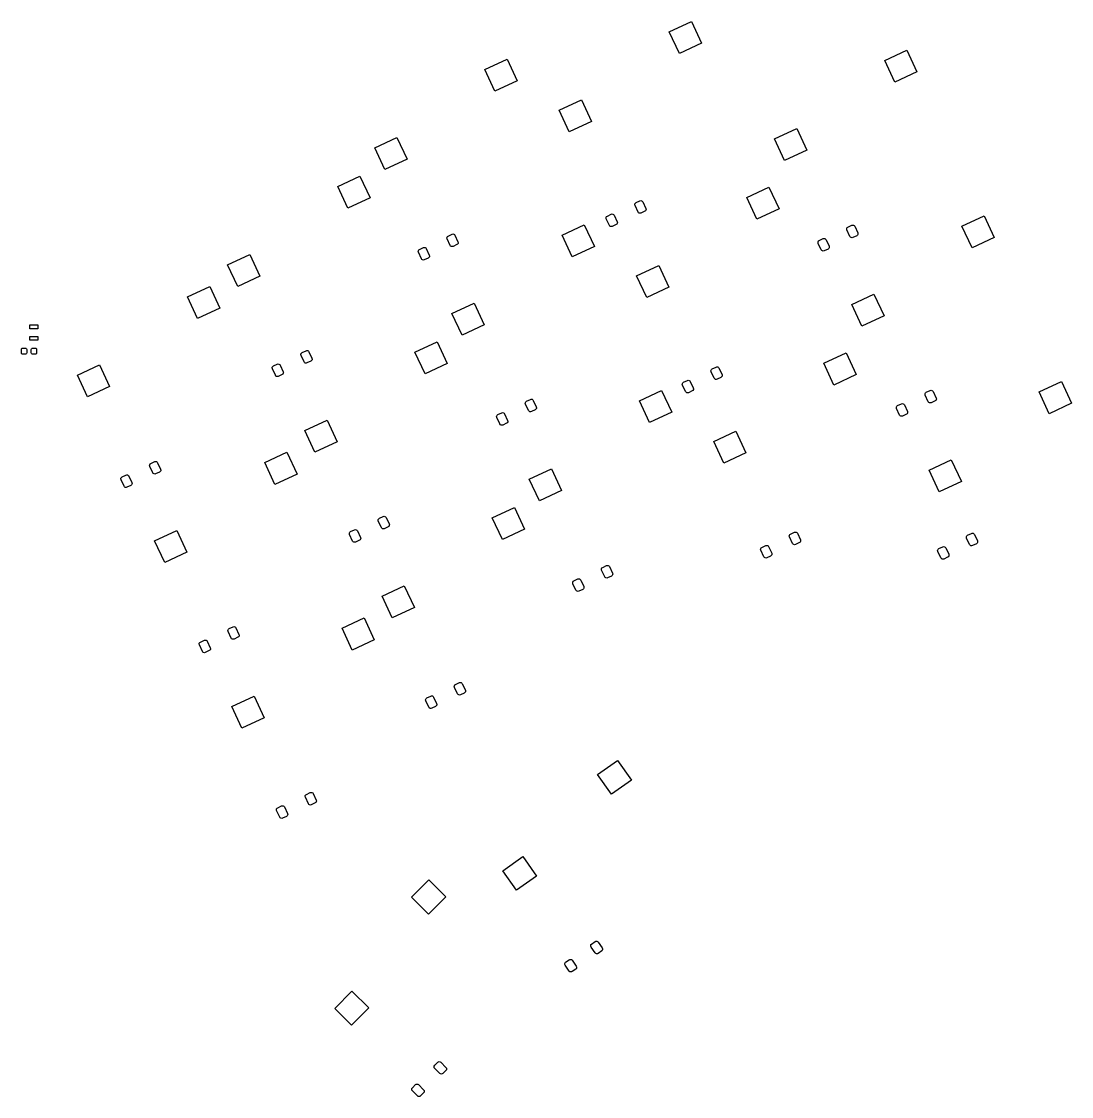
# Model space of a CAD drawing. Extents: x 20 to 261, y -159 to -47.
# Drawn here: x 151.9 to 261.3, y -159.2 to -47.2 of the extents above; entities that cross this region are included whole.
import ezdxf

# ---------------------------------------------------------------- set-up
doc = ezdxf.new("R2010")
doc.units = 0
doc.layers.add('BLACK', color=7, linetype='CONTINUOUS')

msp = doc.modelspace()

# ---------------------------------------------------------------- linework, layer by layer
at = {"layer": 'BLACK', "linetype": 'CONTINUOUS'}
for p, q in [((219.384, -48.2638), (221.695, -47.1861)), ((221.695, -47.1861), (222.751, -49.4519)), ((220.44, -50.5295), (219.384, -48.2638)), ((222.751, -49.4519), (220.44, -50.5295)), ((241.826, -51.2512), (244.137, -50.1735)), ((244.137, -50.1735), (245.194, -52.4393)), ((200.162, -52.1824), (202.473, -51.1047)), ((202.473, -51.1047), (203.53, -53.3705)), ((242.883, -53.517), (241.826, -51.2512)), ((201.218, -54.4482), (200.162, -52.1824)), ((245.194, -52.4393), (242.883, -53.517)), ((203.53, -53.3705), (201.218, -54.4482)), ((207.905, -56.419), (210.216, -55.3414)), ((210.216, -55.3414), (211.272, -57.6071)), ((208.961, -58.6848), (207.905, -56.419)), ((211.272, -57.6071), (208.961, -58.6848)), ((188.683, -60.3377), (190.994, -59.26)), ((190.994, -59.26), (192.051, -61.5258)), ((230.347, -59.4065), (232.658, -58.3288)), ((232.658, -58.3288), (233.715, -60.5946)), ((189.74, -62.6035), (188.683, -60.3377)), ((231.404, -61.6722), (230.347, -59.4065)), ((192.051, -61.5258), (189.74, -62.6035)), ((233.715, -60.5946), (231.404, -61.6722)), ((184.829, -64.3769), (187.14, -63.2993)), ((187.14, -63.2993), (188.197, -65.565)), ((185.886, -66.6427), (184.829, -64.3769)), ((227.459, -65.5175), (229.77, -64.4398)), ((229.77, -64.4398), (230.827, -66.7056)), ((188.197, -65.565), (185.886, -66.6427)), ((215.846, -66.1102), (215.917, -66.0583)), ((215.917, -66.0583), (216.324, -65.8681)), ((216.324, -65.8681), (216.41, -65.8472)), ((216.41, -65.8472), (216.497, -65.8606)), ((216.497, -65.8606), (216.572, -65.9061)), ((216.572, -65.9061), (216.623, -65.9769)), ((216.623, -65.9769), (216.94, -66.6566)), ((228.516, -67.7833), (227.459, -65.5175)), ((215.787, -66.272), (215.8, -66.1852)), ((215.808, -66.3573), (215.787, -66.272)), ((215.8, -66.1852), (215.846, -66.1102)), ((216.125, -67.037), (215.808, -66.3573)), ((216.177, -67.1078), (216.125, -67.037)), ((216.252, -67.1533), (216.177, -67.1078)), ((216.339, -67.1667), (216.252, -67.1533)), ((216.424, -67.1458), (216.339, -67.1667)), ((216.832, -66.9556), (216.424, -67.1458)), ((216.902, -66.9037), (216.832, -66.9556)), ((216.948, -66.8287), (216.902, -66.9037)), ((216.94, -66.6566), (216.961, -66.7419)), ((216.961, -66.7419), (216.948, -66.8287)), ((230.827, -66.7056), (228.516, -67.7833)), ((212.796, -67.6666), (212.809, -67.5799)), ((212.817, -67.7519), (212.796, -67.6666)), ((212.809, -67.5799), (212.855, -67.5048)), ((213.134, -68.4316), (212.817, -67.7519)), ((212.855, -67.5048), (212.926, -67.4529)), ((212.926, -67.4529), (213.334, -67.2627)), ((213.334, -67.2627), (213.419, -67.2418)), ((213.419, -67.2418), (213.506, -67.2552)), ((213.506, -67.2552), (213.581, -67.3007)), ((213.581, -67.3007), (213.633, -67.3715)), ((213.633, -67.3715), (213.95, -68.0513)), ((213.912, -68.2984), (213.841, -68.3503)), ((213.957, -68.2233), (213.912, -68.2984)), ((213.95, -68.0513), (213.971, -68.1365)), ((213.971, -68.1365), (213.957, -68.2233)), ((249.877, -68.5163), (252.188, -67.4387)), ((252.188, -67.4387), (253.244, -69.7044)), ((196.337, -69.5369), (196.745, -69.3468)), ((196.745, -69.3468), (196.83, -69.3259)), ((196.83, -69.3259), (196.917, -69.3392)), ((196.917, -69.3392), (196.992, -69.3848)), ((196.992, -69.3848), (197.044, -69.4556)), ((208.213, -69.4476), (210.524, -68.3699)), ((210.524, -68.3699), (211.58, -70.6357)), ((213.186, -68.5024), (213.134, -68.4316)), ((213.261, -68.548), (213.186, -68.5024)), ((213.348, -68.5613), (213.261, -68.548)), ((213.433, -68.5405), (213.348, -68.5613)), ((213.841, -68.3503), (213.433, -68.5405)), ((237.871, -68.8194), (237.885, -68.7327)), ((237.892, -68.9047), (237.871, -68.8194)), ((237.885, -68.7327), (237.93, -68.6576)), ((238.209, -69.5844), (237.892, -68.9047)), ((237.93, -68.6576), (238.001, -68.6057)), ((238.001, -68.6057), (238.409, -68.4155)), ((238.409, -68.4155), (238.494, -68.3947)), ((238.494, -68.3947), (238.581, -68.408)), ((238.581, -68.408), (238.656, -68.4535)), ((238.656, -68.4535), (238.708, -68.5243)), ((238.708, -68.5243), (239.025, -69.2041)), ((239.032, -69.3761), (238.987, -69.4512)), ((239.025, -69.2041), (239.046, -69.2894)), ((239.046, -69.2894), (239.032, -69.3761)), ((250.933, -70.7821), (249.877, -68.5163)), ((196.207, -69.7507), (196.221, -69.6639)), ((196.228, -69.8359), (196.207, -69.7507)), ((196.221, -69.6639), (196.266, -69.5888)), ((196.545, -70.5157), (196.228, -69.8359)), ((196.266, -69.5888), (196.337, -69.5369)), ((196.597, -70.5865), (196.545, -70.5157)), ((197.252, -70.4343), (196.844, -70.6245)), ((197.044, -69.4556), (197.361, -70.1353)), ((197.323, -70.3824), (197.252, -70.4343)), ((197.368, -70.3074), (197.323, -70.3824)), ((197.361, -70.1353), (197.382, -70.2206)), ((197.382, -70.2206), (197.368, -70.3074)), ((209.269, -71.7133), (208.213, -69.4476)), ((234.88, -70.2141), (234.894, -70.1273)), ((234.901, -70.2993), (234.88, -70.2141)), ((234.894, -70.1273), (234.939, -70.0522)), ((235.218, -70.9791), (234.901, -70.2993)), ((234.939, -70.0522), (235.01, -70.0003)), ((235.01, -70.0003), (235.418, -69.8102)), ((235.418, -69.8102), (235.503, -69.7893)), ((235.503, -69.7893), (235.59, -69.8026)), ((235.59, -69.8026), (235.665, -69.8482)), ((235.665, -69.8482), (235.717, -69.919)), ((235.717, -69.919), (236.034, -70.5987)), ((238.261, -69.6552), (238.209, -69.5844)), ((238.336, -69.7008), (238.261, -69.6552)), ((238.423, -69.7141), (238.336, -69.7008)), ((238.508, -69.6933), (238.423, -69.7141)), ((238.916, -69.5031), (238.508, -69.6933)), ((238.987, -69.4512), (238.916, -69.5031)), ((253.244, -69.7044), (250.933, -70.7821)), ((173.35, -72.5322), (175.661, -71.4545)), ((175.661, -71.4545), (176.718, -73.7203)), ((193.216, -71.1453), (193.23, -71.0585)), ((193.237, -71.2306), (193.216, -71.1453)), ((193.23, -71.0585), (193.275, -70.9835)), ((193.554, -71.9103), (193.237, -71.2306)), ((193.275, -70.9835), (193.346, -70.9316)), ((193.346, -70.9316), (193.754, -70.7414)), ((193.754, -70.7414), (193.839, -70.7205)), ((193.839, -70.7205), (193.926, -70.7339)), ((193.926, -70.7339), (194.001, -70.7794)), ((194.001, -70.7794), (194.053, -70.8502)), ((194.053, -70.8502), (194.37, -71.53)), ((194.37, -71.53), (194.391, -71.6152)), ((194.391, -71.6152), (194.377, -71.702)), ((196.672, -70.632), (196.597, -70.5865)), ((196.759, -70.6454), (196.672, -70.632)), ((196.844, -70.6245), (196.759, -70.6454)), ((211.58, -70.6357), (209.269, -71.7133)), ((235.27, -71.0499), (235.218, -70.9791)), ((235.345, -71.0954), (235.27, -71.0499)), ((235.432, -71.1088), (235.345, -71.0954)), ((235.517, -71.0879), (235.432, -71.1088)), ((235.925, -70.8977), (235.517, -71.0879)), ((235.996, -70.8458), (235.925, -70.8977)), ((236.041, -70.7708), (235.996, -70.8458)), ((236.034, -70.5987), (236.055, -70.684)), ((236.055, -70.684), (236.041, -70.7708)), ((174.407, -74.798), (173.35, -72.5322)), ((193.606, -71.9811), (193.554, -71.9103)), ((193.681, -72.0267), (193.606, -71.9811)), ((193.768, -72.04), (193.681, -72.0267)), ((193.853, -72.0191), (193.768, -72.04)), ((194.261, -71.829), (193.853, -72.0191)), ((194.332, -71.777), (194.261, -71.829)), ((194.377, -71.702), (194.332, -71.777)), ((215.98, -73.6728), (218.291, -72.5951)), ((218.291, -72.5951), (219.348, -74.8609)), ((176.718, -73.7203), (174.407, -74.798)), ((217.037, -75.9386), (215.98, -73.6728)), ((169.174, -75.8808), (171.485, -74.8032)), ((171.485, -74.8032), (172.542, -77.0689)), ((219.348, -74.8609), (217.037, -75.9386)), ((170.231, -78.1466), (169.174, -75.8808)), ((238.398, -76.6716), (240.709, -75.594)), ((240.709, -75.594), (241.766, -77.8597)), ((172.542, -77.0689), (170.231, -78.1466)), ((196.734, -77.6029), (199.045, -76.5252)), ((199.045, -76.5252), (200.102, -78.791)), ((239.454, -78.9374), (238.398, -76.6716)), ((197.79, -79.8686), (196.734, -77.6029)), ((241.766, -77.8597), (239.454, -78.9374)), ((152.762, -79.194), (152.762, -78.794)), ((152.762, -78.794), (153.562, -78.794)), ((153.562, -79.194), (152.762, -79.194)), ((153.562, -78.794), (153.562, -79.194)), ((200.102, -78.791), (197.79, -79.8686)), ((152.762, -80.394), (152.762, -79.994)), ((152.762, -79.994), (153.562, -79.994)), ((153.562, -80.394), (152.762, -80.394)), ((153.562, -79.994), (153.562, -80.394)), ((192.88, -81.6421), (195.191, -80.5644)), ((195.191, -80.5644), (196.247, -82.8302)), ((151.876, -81.349), (151.886, -81.2973)), ((151.876, -81.719), (151.876, -81.349)), ((151.886, -81.7707), (151.876, -81.719)), ((151.886, -81.2973), (151.916, -81.2535)), ((151.916, -81.2535), (151.959, -81.2243)), ((151.959, -81.2243), (152.011, -81.214)), ((152.011, -81.214), (152.281, -81.214)), ((152.281, -81.214), (152.333, -81.2243)), ((152.333, -81.2243), (152.376, -81.2535)), ((152.376, -81.2535), (152.406, -81.2973)), ((152.406, -81.2973), (152.416, -81.349)), ((152.416, -81.719), (152.406, -81.7707)), ((152.416, -81.349), (152.416, -81.719)), ((152.896, -81.349), (152.906, -81.2973)), ((152.896, -81.719), (152.896, -81.349)), ((152.906, -81.7707), (152.896, -81.719)), ((152.906, -81.2973), (152.936, -81.2535)), ((152.936, -81.2535), (152.979, -81.2243)), ((152.979, -81.2243), (153.031, -81.214)), ((153.031, -81.214), (153.301, -81.214)), ((153.301, -81.214), (153.353, -81.2243)), ((153.353, -81.2243), (153.396, -81.2535)), ((153.396, -81.2535), (153.426, -81.2973)), ((153.426, -81.2973), (153.436, -81.349)), ((153.436, -81.719), (153.426, -81.7707)), ((153.436, -81.349), (153.436, -81.719)), ((181.002, -81.8052), (181.047, -81.7301)), ((181.047, -81.7301), (181.118, -81.6782)), ((181.118, -81.6782), (181.526, -81.488)), ((181.526, -81.488), (181.611, -81.4672)), ((181.611, -81.4672), (181.698, -81.4805)), ((181.698, -81.4805), (181.773, -81.526)), ((181.773, -81.526), (181.825, -81.5968)), ((181.825, -81.5968), (182.142, -82.2766)), ((193.936, -83.9079), (192.88, -81.6421)), ((235.486, -82.7941), (237.797, -81.7164)), ((237.797, -81.7164), (238.853, -83.9822)), ((151.916, -81.8145), (151.886, -81.7707)), ((151.959, -81.8437), (151.916, -81.8145)), ((152.011, -81.854), (151.959, -81.8437)), ((152.281, -81.854), (152.011, -81.854)), ((152.333, -81.8437), (152.281, -81.854)), ((152.376, -81.8145), (152.333, -81.8437)), ((152.406, -81.7707), (152.376, -81.8145)), ((152.936, -81.8145), (152.906, -81.7707)), ((152.979, -81.8437), (152.936, -81.8145)), ((153.031, -81.854), (152.979, -81.8437)), ((153.301, -81.854), (153.031, -81.854)), ((153.353, -81.8437), (153.301, -81.854)), ((153.396, -81.8145), (153.353, -81.8437)), ((153.426, -81.7707), (153.396, -81.8145)), ((178.127, -83.0728), (178.535, -82.8827)), ((178.535, -82.8827), (178.62, -82.8618)), ((178.62, -82.8618), (178.707, -82.8751)), ((178.707, -82.8751), (178.782, -82.9207)), ((180.988, -81.8919), (181.002, -81.8052)), ((181.009, -81.9772), (180.988, -81.8919)), ((181.326, -82.6569), (181.009, -81.9772)), ((181.378, -82.7277), (181.326, -82.6569)), ((181.453, -82.7733), (181.378, -82.7277)), ((181.54, -82.7866), (181.453, -82.7733)), ((181.625, -82.7658), (181.54, -82.7866)), ((182.033, -82.5756), (181.625, -82.7658)), ((182.104, -82.5237), (182.033, -82.5756)), ((182.149, -82.4486), (182.104, -82.5237)), ((182.142, -82.2766), (182.163, -82.3619)), ((182.163, -82.3619), (182.149, -82.4486)), ((196.247, -82.8302), (193.936, -83.9079)), ((236.542, -85.0599), (235.486, -82.7941)), ((157.695, -84.0361), (160.006, -82.9584)), ((160.006, -82.9584), (161.063, -85.2242)), ((177.998, -83.2866), (178.011, -83.1998)), ((178.018, -83.3718), (177.998, -83.2866)), ((178.011, -83.1998), (178.057, -83.1247)), ((178.335, -84.0516), (178.018, -83.3718)), ((178.057, -83.1247), (178.127, -83.0728)), ((179.042, -83.9702), (178.634, -84.1604)), ((178.782, -82.9207), (178.834, -82.9915)), ((178.834, -82.9915), (179.151, -83.6712)), ((179.113, -83.9183), (179.042, -83.9702)), ((179.159, -83.8433), (179.113, -83.9183)), ((179.151, -83.6712), (179.172, -83.7565)), ((179.172, -83.7565), (179.159, -83.8433)), ((223.724, -83.5904), (223.737, -83.5036)), ((223.744, -83.6757), (223.724, -83.5904)), ((223.737, -83.5036), (223.783, -83.4286)), ((224.061, -84.3554), (223.744, -83.6757)), ((223.783, -83.4286), (223.853, -83.3767)), ((223.853, -83.3767), (224.261, -83.1865)), ((224.261, -83.1865), (224.346, -83.1656)), ((224.346, -83.1656), (224.433, -83.179)), ((224.433, -83.179), (224.508, -83.2245)), ((224.508, -83.2245), (224.56, -83.2953)), ((224.56, -83.2953), (224.877, -83.975)), ((224.877, -83.975), (224.898, -84.0603)), ((238.853, -83.9822), (236.542, -85.0599)), ((158.752, -86.3019), (157.695, -84.0361)), ((178.387, -84.1224), (178.335, -84.0516)), ((178.462, -84.1679), (178.387, -84.1224)), ((178.549, -84.1813), (178.462, -84.1679)), ((178.634, -84.1604), (178.549, -84.1813)), ((220.733, -84.985), (220.746, -84.8983)), ((220.754, -85.0703), (220.733, -84.985)), ((220.746, -84.8983), (220.792, -84.8232)), ((221.071, -85.75), (220.754, -85.0703)), ((220.792, -84.8232), (220.863, -84.7713)), ((220.863, -84.7713), (221.27, -84.5811)), ((221.27, -84.5811), (221.356, -84.5603)), ((221.356, -84.5603), (221.442, -84.5736)), ((221.442, -84.5736), (221.517, -84.6192)), ((221.517, -84.6192), (221.569, -84.69)), ((221.569, -84.69), (221.886, -85.3697)), ((224.113, -84.4262), (224.061, -84.3554)), ((224.188, -84.4717), (224.113, -84.4262)), ((224.275, -84.4851), (224.188, -84.4717)), ((224.36, -84.4642), (224.275, -84.4851)), ((224.768, -84.2741), (224.36, -84.4642)), ((224.839, -84.2221), (224.768, -84.2741)), ((224.885, -84.1471), (224.839, -84.2221)), ((224.898, -84.0603), (224.885, -84.1471)), ((257.928, -85.7815), (260.239, -84.7038)), ((260.239, -84.7038), (261.295, -86.9696)), ((161.063, -85.2242), (158.752, -86.3019)), ((216.264, -86.7127), (218.575, -85.6351)), ((218.575, -85.6351), (219.631, -87.9008)), ((221.123, -85.8208), (221.071, -85.75)), ((221.198, -85.8664), (221.123, -85.8208)), ((221.284, -85.8797), (221.198, -85.8664)), ((221.37, -85.8589), (221.284, -85.8797)), ((221.777, -85.6687), (221.37, -85.8589)), ((221.848, -85.6168), (221.777, -85.6687)), ((221.894, -85.5417), (221.848, -85.6168)), ((221.886, -85.3697), (221.907, -85.455)), ((221.907, -85.455), (221.894, -85.5417)), ((246.036, -86.0313), (246.05, -85.9446)), ((246.057, -86.1166), (246.036, -86.0313)), ((246.05, -85.9446), (246.095, -85.8695)), ((246.374, -86.7963), (246.057, -86.1166)), ((246.095, -85.8695), (246.166, -85.8176)), ((246.166, -85.8176), (246.574, -85.6274)), ((246.574, -85.6274), (246.659, -85.6066)), ((246.659, -85.6066), (246.746, -85.6199)), ((246.746, -85.6199), (246.821, -85.6655)), ((246.821, -85.6655), (246.873, -85.7363)), ((246.873, -85.7363), (247.19, -86.416)), ((258.984, -88.0473), (257.928, -85.7815)), ((204.372, -86.9626), (204.386, -86.8758)), ((204.393, -87.0479), (204.372, -86.9626)), ((204.386, -86.8758), (204.431, -86.8008)), ((204.71, -87.7276), (204.393, -87.0479)), ((204.431, -86.8008), (204.502, -86.7488)), ((204.502, -86.7488), (204.91, -86.5587)), ((204.91, -86.5587), (204.995, -86.5378)), ((204.995, -86.5378), (205.082, -86.5512)), ((205.082, -86.5512), (205.157, -86.5967)), ((205.157, -86.5967), (205.209, -86.6675)), ((205.209, -86.6675), (205.526, -87.3472)), ((205.526, -87.3472), (205.547, -87.4325)), ((217.32, -88.9785), (216.264, -86.7127)), ((243.045, -87.426), (243.059, -87.3392)), ((243.059, -87.3392), (243.104, -87.2642)), ((243.104, -87.2642), (243.175, -87.2122)), ((243.175, -87.2122), (243.583, -87.0221)), ((243.583, -87.0221), (243.668, -87.0012)), ((243.668, -87.0012), (243.755, -87.0146)), ((243.755, -87.0146), (243.83, -87.0601)), ((243.83, -87.0601), (243.882, -87.1309)), ((243.882, -87.1309), (244.199, -87.8106)), ((246.426, -86.8671), (246.374, -86.7963)), ((246.501, -86.9127), (246.426, -86.8671)), ((246.588, -86.926), (246.501, -86.9127)), ((246.673, -86.9052), (246.588, -86.926)), ((247.081, -86.715), (246.673, -86.9052)), ((247.152, -86.6631), (247.081, -86.715)), ((247.197, -86.588), (247.152, -86.6631)), ((247.19, -86.416), (247.211, -86.5013)), ((247.211, -86.5013), (247.197, -86.588)), ((261.295, -86.9696), (258.984, -88.0473)), ((201.381, -88.3572), (201.395, -88.2704)), ((201.402, -88.4425), (201.381, -88.3572)), ((201.395, -88.2704), (201.44, -88.1954)), ((201.719, -89.1222), (201.402, -88.4425)), ((201.44, -88.1954), (201.511, -88.1435)), ((201.511, -88.1435), (201.919, -87.9533)), ((201.919, -87.9533), (202.004, -87.9324)), ((202.004, -87.9324), (202.091, -87.9458)), ((202.091, -87.9458), (202.166, -87.9913)), ((202.166, -87.9913), (202.218, -88.0621)), ((202.218, -88.0621), (202.535, -88.7419)), ((204.762, -87.7984), (204.71, -87.7276)), ((204.837, -87.8439), (204.762, -87.7984)), ((204.924, -87.8573), (204.837, -87.8439)), ((205.009, -87.8364), (204.924, -87.8573)), ((205.417, -87.6462), (205.009, -87.8364)), ((205.488, -87.5943), (205.417, -87.6462)), ((205.533, -87.5193), (205.488, -87.5943)), ((205.547, -87.4325), (205.533, -87.5193)), ((219.631, -87.9008), (217.32, -88.9785)), ((243.066, -87.5113), (243.045, -87.426)), ((243.383, -88.191), (243.066, -87.5113)), ((243.435, -88.2618), (243.383, -88.191)), ((243.51, -88.3073), (243.435, -88.2618)), ((243.597, -88.3207), (243.51, -88.3073)), ((243.682, -88.2998), (243.597, -88.3207)), ((244.09, -88.1096), (243.682, -88.2998)), ((244.161, -88.0577), (244.09, -88.1096)), ((244.207, -87.9827), (244.161, -88.0577)), ((244.199, -87.8106), (244.22, -87.8959)), ((244.22, -87.8959), (244.207, -87.9827)), ((181.401, -89.7974), (183.712, -88.7197)), ((183.712, -88.7197), (184.769, -90.9855)), ((201.771, -89.193), (201.719, -89.1222)), ((201.846, -89.2386), (201.771, -89.193)), ((201.933, -89.2519), (201.846, -89.2386)), ((202.018, -89.2311), (201.933, -89.2519)), ((202.426, -89.0409), (202.018, -89.2311)), ((202.497, -88.989), (202.426, -89.0409)), ((202.542, -88.9139), (202.497, -88.989)), ((202.535, -88.7419), (202.556, -88.8271)), ((202.556, -88.8271), (202.542, -88.9139)), ((182.457, -92.0631), (181.401, -89.7974)), ((224.007, -90.9494), (226.318, -89.8717)), ((226.318, -89.8717), (227.374, -92.1375)), ((184.769, -90.9855), (182.457, -92.0631)), ((225.063, -93.2151), (224.007, -90.9494)), ((177.225, -93.146), (179.536, -92.0683)), ((179.536, -92.0683), (180.592, -94.3341)), ((227.374, -92.1375), (225.063, -93.2151)), ((246.449, -93.9368), (248.76, -92.8591)), ((248.76, -92.8591), (249.816, -95.1249)), ((165.219, -93.4491), (165.233, -93.3623)), ((165.24, -93.5344), (165.219, -93.4491)), ((165.233, -93.3623), (165.278, -93.2873)), ((165.557, -94.2141), (165.24, -93.5344)), ((165.278, -93.2873), (165.349, -93.2354)), ((165.349, -93.2354), (165.757, -93.0452)), ((165.757, -93.0452), (165.842, -93.0243)), ((165.842, -93.0243), (165.929, -93.0377)), ((165.929, -93.0377), (166.004, -93.0832)), ((166.004, -93.0832), (166.056, -93.154)), ((166.056, -93.154), (166.373, -93.8337)), ((166.335, -94.0808), (166.264, -94.1327)), ((166.38, -94.0058), (166.335, -94.0808)), ((166.373, -93.8337), (166.394, -93.919)), ((166.394, -93.919), (166.38, -94.0058)), ((178.281, -95.4118), (177.225, -93.146)), ((204.785, -94.868), (207.096, -93.7903)), ((207.096, -93.7903), (208.152, -96.0561)), ((247.505, -96.2026), (246.449, -93.9368)), ((162.228, -94.8437), (162.242, -94.757)), ((162.249, -94.929), (162.228, -94.8437)), ((162.242, -94.757), (162.287, -94.6819)), ((162.566, -95.6087), (162.249, -94.929)), ((162.287, -94.6819), (162.358, -94.63)), ((162.358, -94.63), (162.766, -94.4398)), ((162.766, -94.4398), (162.851, -94.419)), ((162.851, -94.419), (162.938, -94.4323)), ((162.938, -94.4323), (163.013, -94.4779)), ((163.013, -94.4779), (163.065, -94.5486)), ((163.065, -94.5486), (163.382, -95.2284)), ((165.609, -94.2849), (165.557, -94.2141)), ((165.684, -94.3304), (165.609, -94.2849)), ((165.771, -94.3438), (165.684, -94.3304)), ((165.856, -94.3229), (165.771, -94.3438)), ((166.264, -94.1327), (165.856, -94.3229)), ((180.592, -94.3341), (178.281, -95.4118)), ((205.841, -97.1338), (204.785, -94.868)), ((249.816, -95.1249), (247.505, -96.2026)), ((162.618, -95.6795), (162.566, -95.6087)), ((162.693, -95.7251), (162.618, -95.6795)), ((162.78, -95.7384), (162.693, -95.7251)), ((162.865, -95.7176), (162.78, -95.7384)), ((163.273, -95.5274), (162.865, -95.7176)), ((163.344, -95.4755), (163.273, -95.5274)), ((163.389, -95.4004), (163.344, -95.4755)), ((163.382, -95.2284), (163.403, -95.3137)), ((163.403, -95.3137), (163.389, -95.4004)), ((208.152, -96.0561), (205.841, -97.1338)), ((200.931, -98.9073), (203.242, -97.8296)), ((203.242, -97.8296), (204.298, -100.095)), ((189.039, -99.1571), (189.053, -99.0703)), ((189.06, -99.2424), (189.039, -99.1571)), ((189.053, -99.0703), (189.098, -98.9953)), ((189.377, -99.9221), (189.06, -99.2424)), ((189.098, -98.9953), (189.169, -98.9434)), ((189.169, -98.9434), (189.577, -98.7532)), ((189.577, -98.7532), (189.662, -98.7323)), ((189.662, -98.7323), (189.749, -98.7457)), ((189.749, -98.7457), (189.824, -98.7912)), ((189.824, -98.7912), (189.876, -98.862)), ((189.876, -98.862), (190.193, -99.5417)), ((190.193, -99.5417), (190.214, -99.627)), ((190.214, -99.627), (190.2, -99.7138)), ((201.987, -101.173), (200.931, -98.9073)), ((165.746, -101.301), (168.057, -100.224)), ((168.057, -100.224), (169.114, -102.489)), ((186.048, -100.552), (186.062, -100.465)), ((186.069, -100.637), (186.048, -100.552)), ((186.062, -100.465), (186.107, -100.39)), ((186.386, -101.317), (186.069, -100.637)), ((186.107, -100.39), (186.178, -100.338)), ((186.178, -100.338), (186.586, -100.148)), ((186.586, -100.148), (186.671, -100.127)), ((186.671, -100.127), (186.758, -100.14)), ((186.758, -100.14), (186.833, -100.186)), ((186.833, -100.186), (186.885, -100.257)), ((186.885, -100.257), (187.202, -100.936)), ((189.429, -99.9929), (189.377, -99.9221)), ((189.504, -100.038), (189.429, -99.9929)), ((189.591, -100.052), (189.504, -100.038)), ((189.676, -100.031), (189.591, -100.052)), ((190.084, -99.8408), (189.676, -100.031)), ((190.155, -99.7888), (190.084, -99.8408)), ((190.2, -99.7138), (190.155, -99.7888)), ((204.298, -100.095), (201.987, -101.173)), ((231.889, -100.802), (231.902, -100.716)), ((231.91, -100.888), (231.889, -100.802)), ((231.902, -100.716), (231.948, -100.64)), ((231.948, -100.64), (232.018, -100.589)), ((232.018, -100.589), (232.426, -100.398)), ((232.426, -100.398), (232.512, -100.378)), ((232.512, -100.378), (232.598, -100.391)), ((232.598, -100.391), (232.673, -100.436)), ((232.673, -100.436), (232.725, -100.507)), ((232.725, -100.507), (233.042, -101.187)), ((250.35, -100.835), (250.395, -100.76)), ((250.395, -100.76), (250.466, -100.708)), ((250.466, -100.708), (250.874, -100.518)), ((250.874, -100.518), (250.959, -100.497)), ((250.959, -100.497), (251.046, -100.51)), ((251.046, -100.51), (251.121, -100.556)), ((251.121, -100.556), (251.173, -100.627)), ((251.173, -100.627), (251.49, -101.306)), ((166.803, -103.567), (165.746, -101.301)), ((186.438, -101.388), (186.386, -101.317)), ((186.513, -101.433), (186.438, -101.388)), ((186.6, -101.446), (186.513, -101.433)), ((186.685, -101.426), (186.6, -101.446)), ((187.093, -101.235), (186.685, -101.426)), ((187.164, -101.183), (187.093, -101.235)), ((187.21, -101.108), (187.164, -101.183)), ((187.202, -100.936), (187.223, -101.022)), ((187.223, -101.022), (187.21, -101.108)), ((229.028, -101.983), (229.435, -101.793)), ((229.435, -101.793), (229.521, -101.772)), ((229.521, -101.772), (229.607, -101.786)), ((229.607, -101.786), (229.683, -101.831)), ((229.683, -101.831), (229.734, -101.902)), ((229.734, -101.902), (230.051, -102.582)), ((232.227, -101.567), (231.91, -100.888)), ((232.278, -101.638), (232.227, -101.567)), ((232.353, -101.684), (232.278, -101.638)), ((232.44, -101.697), (232.353, -101.684)), ((232.526, -101.676), (232.44, -101.697)), ((232.933, -101.486), (232.526, -101.676)), ((233.004, -101.434), (232.933, -101.486)), ((233.05, -101.359), (233.004, -101.434)), ((233.042, -101.187), (233.063, -101.272)), ((233.063, -101.272), (233.05, -101.359)), ((247.475, -102.103), (247.883, -101.912)), ((247.883, -101.912), (247.968, -101.892)), ((247.968, -101.892), (248.055, -101.905)), ((248.055, -101.905), (248.13, -101.95)), ((250.336, -100.922), (250.35, -100.835)), ((250.357, -101.007), (250.336, -100.922)), ((250.674, -101.687), (250.357, -101.007)), ((250.726, -101.758), (250.674, -101.687)), ((250.801, -101.803), (250.726, -101.758)), ((250.888, -101.816), (250.801, -101.803)), ((250.973, -101.796), (250.888, -101.816)), ((251.381, -101.605), (250.973, -101.796)), ((251.452, -101.553), (251.381, -101.605)), ((251.497, -101.478), (251.452, -101.553)), ((251.49, -101.306), (251.511, -101.392)), ((251.511, -101.392), (251.497, -101.478)), ((169.114, -102.489), (166.803, -103.567)), ((228.898, -102.197), (228.911, -102.11)), ((228.919, -102.282), (228.898, -102.197)), ((228.911, -102.11), (228.957, -102.035)), ((229.236, -102.962), (228.919, -102.282)), ((228.957, -102.035), (229.028, -101.983)), ((229.288, -103.033), (229.236, -102.962)), ((229.363, -103.078), (229.288, -103.033)), ((229.943, -102.881), (229.535, -103.071)), ((230.013, -102.829), (229.943, -102.881)), ((230.059, -102.754), (230.013, -102.829)), ((230.051, -102.582), (230.072, -102.667)), ((230.072, -102.667), (230.059, -102.754)), ((247.345, -102.316), (247.359, -102.23)), ((247.366, -102.402), (247.345, -102.316)), ((247.359, -102.23), (247.404, -102.155)), ((247.683, -103.081), (247.366, -102.402)), ((247.404, -102.155), (247.475, -102.103)), ((248.39, -103), (247.982, -103.19)), ((248.13, -101.95), (248.182, -102.021)), ((248.182, -102.021), (248.499, -102.701)), ((248.461, -102.948), (248.39, -103)), ((248.506, -102.873), (248.461, -102.948)), ((248.499, -102.701), (248.52, -102.786)), ((248.52, -102.786), (248.506, -102.873)), ((212.322, -104.194), (212.368, -104.119)), ((212.368, -104.119), (212.439, -104.067)), ((212.439, -104.067), (212.846, -103.877)), ((212.846, -103.877), (212.932, -103.856)), ((212.932, -103.856), (213.019, -103.87)), ((213.019, -103.87), (213.094, -103.915)), ((213.094, -103.915), (213.145, -103.986)), ((213.145, -103.986), (213.462, -104.666)), ((229.449, -103.092), (229.363, -103.078)), ((229.535, -103.071), (229.449, -103.092)), ((247.735, -103.152), (247.683, -103.081)), ((247.81, -103.198), (247.735, -103.152)), ((247.897, -103.211), (247.81, -103.198)), ((247.982, -103.19), (247.897, -103.211)), ((209.448, -105.462), (209.856, -105.272)), ((209.856, -105.272), (209.941, -105.251)), ((209.941, -105.251), (210.028, -105.264)), ((210.028, -105.264), (210.103, -105.31)), ((212.309, -104.281), (212.322, -104.194)), ((212.33, -104.366), (212.309, -104.281)), ((212.647, -105.046), (212.33, -104.366)), ((212.699, -105.117), (212.647, -105.046)), ((212.774, -105.162), (212.699, -105.117)), ((212.861, -105.176), (212.774, -105.162)), ((212.946, -105.155), (212.861, -105.176)), ((213.354, -104.965), (212.946, -105.155)), ((213.424, -104.913), (213.354, -104.965)), ((213.47, -104.838), (213.424, -104.913)), ((213.462, -104.666), (213.483, -104.751)), ((213.483, -104.751), (213.47, -104.838)), ((189.452, -107.063), (191.763, -105.985)), ((191.763, -105.985), (192.819, -108.251)), ((209.318, -105.676), (209.331, -105.589)), ((209.339, -105.761), (209.318, -105.676)), ((209.331, -105.589), (209.377, -105.514)), ((209.656, -106.441), (209.339, -105.761)), ((209.377, -105.514), (209.448, -105.462)), ((210.363, -106.359), (209.955, -106.549)), ((210.103, -105.31), (210.155, -105.381)), ((210.155, -105.381), (210.472, -106.06)), ((210.434, -106.307), (210.363, -106.359)), ((210.479, -106.232), (210.434, -106.307)), ((210.472, -106.06), (210.493, -106.146)), ((210.493, -106.146), (210.479, -106.232)), ((190.508, -109.328), (189.452, -107.063)), ((209.708, -106.511), (209.656, -106.441)), ((209.783, -106.557), (209.708, -106.511)), ((209.87, -106.57), (209.783, -106.557)), ((209.955, -106.549), (209.87, -106.57)), ((192.819, -108.251), (190.508, -109.328)), ((185.276, -110.411), (187.587, -109.333)), ((187.587, -109.333), (188.643, -111.599)), ((173.384, -110.661), (173.398, -110.574)), ((173.405, -110.746), (173.384, -110.661)), ((173.398, -110.574), (173.443, -110.499)), ((173.722, -111.426), (173.405, -110.746)), ((173.443, -110.499), (173.514, -110.447)), ((173.514, -110.447), (173.922, -110.257)), ((173.922, -110.257), (174.007, -110.236)), ((174.007, -110.236), (174.094, -110.25)), ((174.094, -110.25), (174.169, -110.295)), ((174.169, -110.295), (174.221, -110.366)), ((174.221, -110.366), (174.538, -111.046)), ((186.332, -112.677), (185.276, -110.411)), ((170.394, -112.056), (170.407, -111.969)), ((170.407, -111.969), (170.452, -111.894)), ((170.452, -111.894), (170.523, -111.842)), ((170.523, -111.842), (170.931, -111.652)), ((170.931, -111.652), (171.016, -111.631)), ((171.016, -111.631), (171.103, -111.644)), ((171.103, -111.644), (171.178, -111.69)), ((171.178, -111.69), (171.23, -111.761)), ((171.23, -111.761), (171.547, -112.44)), ((173.774, -111.497), (173.722, -111.426)), ((173.849, -111.542), (173.774, -111.497)), ((173.936, -111.556), (173.849, -111.542)), ((174.021, -111.535), (173.936, -111.556)), ((174.429, -111.345), (174.021, -111.535)), ((174.5, -111.293), (174.429, -111.345)), ((174.545, -111.218), (174.5, -111.293)), ((174.538, -111.046), (174.559, -111.131)), ((174.559, -111.131), (174.545, -111.218)), ((188.643, -111.599), (186.332, -112.677)), ((170.414, -112.141), (170.394, -112.056)), ((170.731, -112.821), (170.414, -112.141)), ((170.783, -112.891), (170.731, -112.821)), ((170.858, -112.937), (170.783, -112.891)), ((170.945, -112.95), (170.858, -112.937)), ((171.03, -112.929), (170.945, -112.95)), ((171.438, -112.739), (171.03, -112.929)), ((171.509, -112.687), (171.438, -112.739)), ((171.555, -112.612), (171.509, -112.687)), ((171.547, -112.44), (171.568, -112.526)), ((171.568, -112.526), (171.555, -112.612)), ((196.976, -116.476), (196.989, -116.389)), ((196.997, -116.561), (196.976, -116.476)), ((196.989, -116.389), (197.035, -116.314)), ((197.035, -116.314), (197.106, -116.262)), ((197.106, -116.262), (197.514, -116.072)), ((197.514, -116.072), (197.599, -116.051)), ((197.599, -116.051), (197.686, -116.064)), ((197.686, -116.064), (197.761, -116.11)), ((197.761, -116.11), (197.813, -116.18)), ((197.813, -116.18), (198.13, -116.86)), ((173.797, -118.566), (176.108, -117.489)), ((176.108, -117.489), (177.164, -119.755)), ((194.115, -117.656), (194.523, -117.466)), ((194.523, -117.466), (194.608, -117.445)), ((194.608, -117.445), (194.695, -117.459)), ((194.695, -117.459), (194.77, -117.504)), ((194.77, -117.504), (194.822, -117.575)), ((194.822, -117.575), (195.139, -118.255)), ((197.314, -117.241), (196.997, -116.561)), ((197.366, -117.311), (197.314, -117.241)), ((197.441, -117.357), (197.366, -117.311)), ((197.528, -117.37), (197.441, -117.357)), ((197.613, -117.349), (197.528, -117.37)), ((198.021, -117.159), (197.613, -117.349)), ((198.091, -117.107), (198.021, -117.159)), ((198.137, -117.032), (198.091, -117.107)), ((198.13, -116.86), (198.15, -116.945)), ((198.15, -116.945), (198.137, -117.032)), ((174.853, -120.832), (173.797, -118.566)), ((193.985, -117.87), (193.999, -117.783)), ((194.006, -117.955), (193.985, -117.87)), ((193.999, -117.783), (194.044, -117.708)), ((194.323, -118.635), (194.006, -117.955)), ((194.044, -117.708), (194.115, -117.656)), ((194.375, -118.706), (194.323, -118.635)), ((194.45, -118.751), (194.375, -118.706)), ((195.03, -118.554), (194.622, -118.744)), ((195.101, -118.502), (195.03, -118.554)), ((195.146, -118.427), (195.101, -118.502)), ((195.139, -118.255), (195.16, -118.34)), ((195.16, -118.34), (195.146, -118.427)), ((177.164, -119.755), (174.853, -120.832)), ((194.537, -118.765), (194.45, -118.751)), ((194.622, -118.744), (194.537, -118.765)), ((211.91, -125.638), (213.999, -124.176)), ((213.999, -124.176), (215.433, -126.224)), ((213.344, -127.686), (211.91, -125.638)), ((215.433, -126.224), (213.344, -127.686)), ((181.565, -127.712), (181.973, -127.522)), ((181.973, -127.522), (182.058, -127.501)), ((182.058, -127.501), (182.145, -127.515)), ((182.145, -127.515), (182.22, -127.56)), ((182.22, -127.56), (182.272, -127.631)), ((182.272, -127.631), (182.589, -128.311)), ((181.435, -127.926), (181.449, -127.839)), ((181.456, -128.011), (181.435, -127.926)), ((181.449, -127.839), (181.494, -127.764)), ((181.773, -128.691), (181.456, -128.011)), ((181.494, -127.764), (181.565, -127.712)), ((181.825, -128.762), (181.773, -128.691)), ((181.9, -128.808), (181.825, -128.762)), ((182.072, -128.8), (181.987, -128.821)), ((182.48, -128.61), (182.072, -128.8)), ((182.551, -128.558), (182.48, -128.61)), ((182.596, -128.483), (182.551, -128.558)), ((182.589, -128.311), (182.61, -128.396)), ((182.61, -128.396), (182.596, -128.483)), ((178.444, -129.321), (178.458, -129.234)), ((178.465, -129.406), (178.444, -129.321)), ((178.458, -129.234), (178.503, -129.159)), ((178.782, -130.086), (178.465, -129.406)), ((178.503, -129.159), (178.574, -129.107)), ((178.574, -129.107), (178.982, -128.917)), ((178.982, -128.917), (179.067, -128.896)), ((179.067, -128.896), (179.154, -128.909)), ((179.154, -128.909), (179.229, -128.955)), ((179.229, -128.955), (179.281, -129.026)), ((179.281, -129.026), (179.598, -129.705)), ((179.605, -129.878), (179.56, -129.953)), ((179.598, -129.705), (179.619, -129.791)), ((179.619, -129.791), (179.605, -129.878)), ((181.987, -128.821), (181.9, -128.808)), ((178.834, -130.157), (178.782, -130.086)), ((178.909, -130.202), (178.834, -130.157)), ((178.996, -130.216), (178.909, -130.202)), ((179.081, -130.195), (178.996, -130.216)), ((179.489, -130.004), (179.081, -130.195)), ((179.56, -129.953), (179.489, -130.004)), ((202.022, -135.663), (204.11, -134.2)), ((204.11, -134.2), (205.544, -136.248)), ((192.509, -138.417), (194.312, -136.614)), ((194.312, -136.614), (196.08, -138.381)), ((203.456, -137.711), (202.022, -135.663)), ((205.544, -136.248), (203.456, -137.711)), ((194.276, -140.185), (192.509, -138.417)), ((196.08, -138.381), (194.276, -140.185)), ((211.221, -143.369), (211.282, -143.306)), ((211.282, -143.306), (211.651, -143.047)), ((211.651, -143.047), (211.731, -143.012)), ((211.731, -143.012), (211.819, -143.01)), ((211.819, -143.01), (211.901, -143.042)), ((211.901, -143.042), (211.964, -143.103)), ((211.964, -143.103), (212.394, -143.717)), ((211.189, -143.451), (211.221, -143.369)), ((211.191, -143.539), (211.189, -143.451)), ((211.227, -143.619), (211.191, -143.539)), ((211.657, -144.233), (211.227, -143.619)), ((211.72, -144.294), (211.657, -144.233)), ((211.802, -144.326), (211.72, -144.294)), ((211.89, -144.324), (211.802, -144.326)), ((211.97, -144.289), (211.89, -144.324)), ((212.339, -144.03), (211.97, -144.289)), ((212.4, -143.967), (212.339, -144.03)), ((212.394, -143.717), (212.429, -143.797)), ((212.431, -143.885), (212.4, -143.967)), ((212.429, -143.797), (212.431, -143.885)), ((208.486, -145.344), (208.518, -145.262)), ((208.488, -145.431), (208.486, -145.344)), ((208.524, -145.512), (208.488, -145.431)), ((208.518, -145.262), (208.579, -145.198)), ((208.954, -146.126), (208.524, -145.512)), ((208.579, -145.198), (208.947, -144.94)), ((208.947, -144.94), (209.028, -144.905)), ((209.028, -144.905), (209.116, -144.903)), ((209.116, -144.903), (209.197, -144.935)), ((209.197, -144.935), (209.261, -144.996)), ((209.261, -144.996), (209.691, -145.61)), ((209.017, -146.187), (208.954, -146.126)), ((209.099, -146.219), (209.017, -146.187)), ((209.187, -146.217), (209.099, -146.219)), ((209.267, -146.181), (209.187, -146.217)), ((209.636, -145.923), (209.267, -146.181)), ((209.696, -145.86), (209.636, -145.923)), ((209.691, -145.61), (209.726, -145.69)), ((209.728, -145.778), (209.696, -145.86)), ((209.726, -145.69), (209.728, -145.778)), ((184.511, -150.006), (186.314, -148.203)), ((186.314, -148.203), (188.082, -149.971)), ((186.279, -151.774), (184.511, -150.006)), ((188.082, -149.971), (186.279, -151.774)), ((194.939, -155.944), (195.257, -155.626)), ((195.257, -155.626), (195.33, -155.577)), ((195.33, -155.577), (195.416, -155.56)), ((195.416, -155.56), (195.502, -155.577)), ((195.502, -155.577), (195.575, -155.626)), ((195.575, -155.626), (196.106, -156.156)), ((194.873, -156.103), (194.89, -156.017)), ((194.89, -156.189), (194.873, -156.103)), ((194.89, -156.017), (194.939, -155.944)), ((194.939, -156.262), (194.89, -156.189)), ((195.469, -156.792), (194.939, -156.262)), ((195.542, -156.841), (195.469, -156.792)), ((195.788, -156.792), (195.715, -156.841)), ((196.106, -156.474), (195.788, -156.792)), ((196.106, -156.156), (196.154, -156.229)), ((196.154, -156.401), (196.106, -156.474)), ((196.154, -156.229), (196.172, -156.315)), ((196.172, -156.315), (196.154, -156.401)), ((192.924, -157.959), (192.997, -157.91)), ((192.997, -157.91), (193.083, -157.893)), ((193.083, -157.893), (193.169, -157.91)), ((193.169, -157.91), (193.242, -157.959)), ((195.628, -156.858), (195.542, -156.841)), ((195.715, -156.841), (195.628, -156.858)), ((192.54, -158.436), (192.557, -158.35)), ((192.557, -158.523), (192.54, -158.436)), ((192.557, -158.35), (192.606, -158.277)), ((192.606, -158.596), (192.557, -158.523)), ((192.606, -158.277), (192.924, -157.959)), ((193.136, -159.126), (192.606, -158.596)), ((193.242, -157.959), (193.772, -158.489)), ((193.772, -158.808), (193.454, -159.126)), ((193.772, -158.489), (193.821, -158.562)), ((193.821, -158.735), (193.772, -158.808)), ((193.821, -158.562), (193.838, -158.649)), ((193.838, -158.649), (193.821, -158.735)), ((193.209, -159.175), (193.136, -159.126)), ((193.295, -159.192), (193.209, -159.175)), ((193.381, -159.175), (193.295, -159.192)), ((193.454, -159.126), (193.381, -159.175))]:
    msp.add_line(p, q, dxfattribs=at)

doc.saveas('drawing.dxf')
